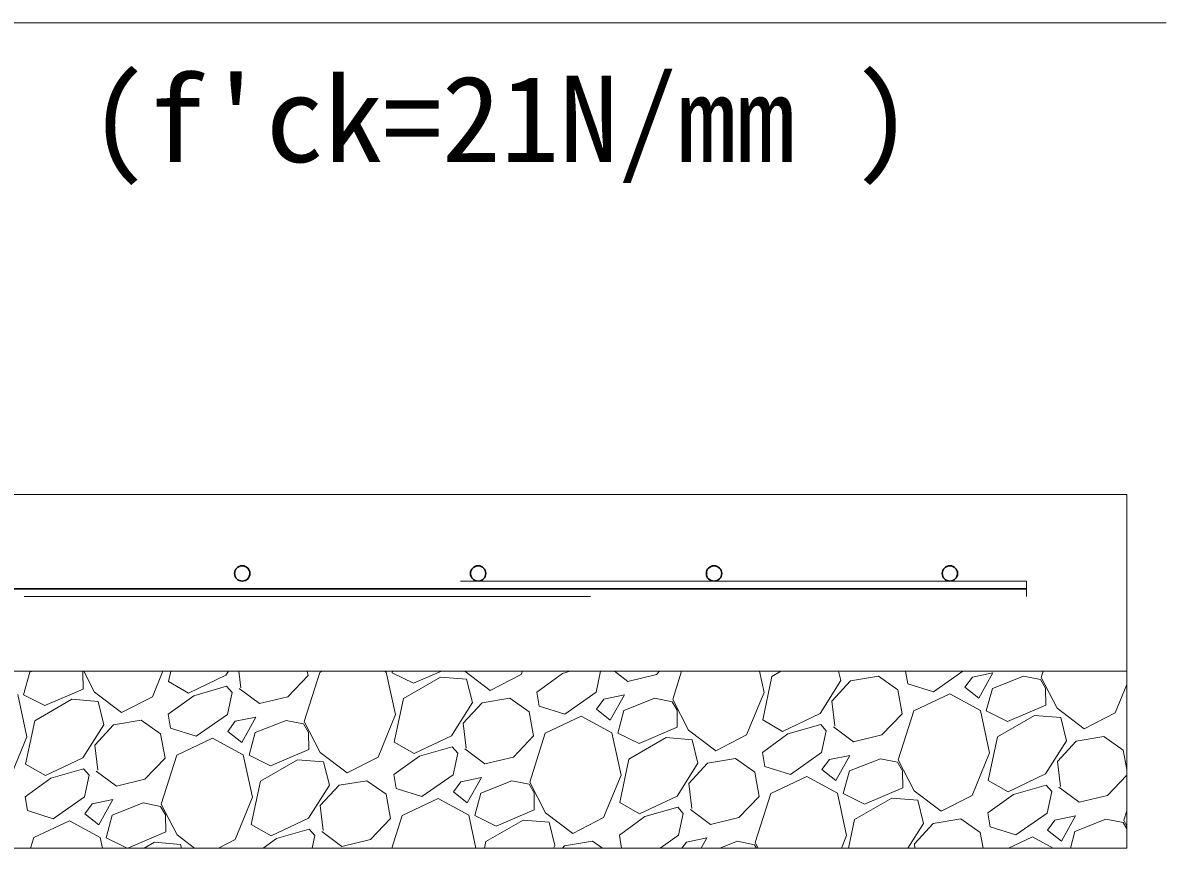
# Model space of a CAD drawing. Units: millimetres at full size; details may follow other scales. Extents: x 37600 to 71200, y -55520 to -31760.
# Drawn here: x 43269 to 44238, y -49835 to -49135 of the extents above; entities that cross this region are included whole.
import ezdxf
from ezdxf.enums import TextEntityAlignment as Align

# ---------------------------------------------------------------- set-up
doc = ezdxf.new("R2010")
doc.units = ezdxf.units.MM
doc.header["$LTSCALE"] = 80.0044
doc.linetypes.add('DASHED_SPACED', pattern=[12, 6, -6])
for name, color, linetype, lineweight in [('0_2', 4, 'Continuous', 13), ('Defpoints_5', 5, 'Continuous', 13), ('寸法', 6, 'Continuous', 13), ('鉄筋', 1, 'Continuous', 30), ('ﾊｯﾁﾝｸﾞ', 4, 'Continuous', 9)]:
    doc.layers.add(name, color=color, linetype=linetype, lineweight=lineweight)
doc.styles.add('ＭＳ ゴシック', font='')
doc.styles.get('ＭＳ ゴシック').set_extended_font_data('MS Gothic')

msp = doc.modelspace()

# ---------------------------------------------------------------- linework, layer by layer
at = {"layer": '0_2', "color": 7}
for points in [[(40305, -49535), (44205, -49535), (44205, -49685), (40305, -49685)], [(40305, -49685), (44205, -49685), (44205, -49835), (40305, -49835)]]:
    msp.add_lwpolyline(points, close=True, dxfattribs=at)
at = {"layer": 'Defpoints_5', "color": 7, "linetype": 'DASHED_SPACED'}
msp.add_lwpolyline([(40390, -49621.5), (44120, -49621.5), (44120, -49608.5), (40390, -49608.5)], close=True, dxfattribs=at)
at = {"layer": '寸法'}
msp.add_lwpolyline([(43005, -49535), (43040.78, -49463.45), (43205, -49135), (44238.33, -49135)], dxfattribs=at)
at = {"layer": '鉄筋'}
msp.add_line((40390, -49615), (44120, -49615), dxfattribs=at)
for centre in [(43455, -49602), (43655, -49602), (43855, -49602), (44055, -49602)]:
    msp.add_circle(centre, 6.5, dxfattribs=at)
at = {"layer": 'ﾊｯﾁﾝｸﾞ'}
for p, q in [((43274.77, -49685.8), (43269.64, -49704.93)), ((43276.81, -49685), (43274.77, -49685.8)), ((43319.92, -49685.6), (43319.57, -49685)), ((43320.15, -49700.02), (43319.92, -49685.6)), ((43320.65, -49685), (43329.72, -49702.58)), ((43378.88, -49706.53), (43387.71, -49685)), ((43392.54, -49693.79), (43394.4, -49685)), ((43443.27, -49685), (43441.14, -49688.36)), ((43453.69, -49698.9), (43452.03, -49685)), ((43520.66, -49686.1), (43507.47, -49727.66)), ((43510.77, -49688.57), (43510.12, -49685)), ((43522.99, -49685), (43520.66, -49686.1)), ((43577.09, -49685.85), (43575.54, -49685)), ((43584.89, -49721.76), (43577.09, -49685.85)), ((43582.45, -49685), (43582.13, -49686.17)), ((43582.13, -49686.17), (43600.23, -49695.12)), ((43600.23, -49695.12), (43623.89, -49685)), ((43643.76, -49685), (43665.2, -49701.26)), ((43665.2, -49701.26), (43691.36, -49687.77)), ((43691.36, -49687.77), (43692.5, -49685)), ((43726.44, -49686.92), (43704.8, -49702.64)), ((43733.15, -49685), (43726.44, -49686.92)), ((43758.76, -49685), (43754.99, -49702.77)), ((43770.52, -49685), (43782.04, -49693.62)), ((43782.04, -49693.62), (43806.15, -49687.78)), ((43806.15, -49687.78), (43808.79, -49685)), ((43827.54, -49685), (43819.96, -49708.9)), ((43897.38, -49703), (43893.47, -49685)), ((43904.09, -49689.43), (43911.76, -49685)), ((43960.67, -49685), (43962.63, -49692.81)), ((44019.25, -49695.69), (44017.47, -49685)), ((44066.06, -49685), (44040.99, -49702.54)), ((44091.45, -49686.34), (44074.1, -49689.89)), ((44079.56, -49707.75), (44091.45, -49686.34)), ((44134.08, -49685), (44132.45, -49690.15)), ((43409.43, -49703.44), (43392.54, -49693.79)), ((43441.14, -49688.36), (43409.43, -49703.44)), ((43441.7, -49697.74), (43413.95, -49705.68)), ((43446.41, -49703.1), (43441.7, -49697.74)), ((43493.66, -49706.54), (43510.77, -49688.57)), ((43591.61, -49708.18), (43623.13, -49689.98)), ((43623.13, -49689.98), (43645.19, -49691.8)), ((43645.19, -49691.8), (43650.14, -49711.57)), ((43896.27, -49726.28), (43904.09, -49689.43)), ((43962.63, -49692.81), (43944.87, -49720.85)), ((43954.89, -49710.21), (43970.79, -49692.95)), ((43970.79, -49692.95), (43994.39, -49689.03)), ((43994.39, -49689.03), (44010.76, -49700.59)), ((44040.99, -49702.54), (44019.25, -49695.69)), ((44074.1, -49689.89), (44067.71, -49698.42)), ((44117.33, -49689.17), (44090.99, -49699.53)), ((44131.93, -49692.06), (44117.33, -49689.17)), ((44136.13, -49699.33), (44131.93, -49692.06)), ((44132.45, -49690.15), (44145.93, -49716.31)), ((44195.09, -49720.26), (44205, -49696.11)), ((43272.41, -49740.51), (43264.61, -49704.6)), ((43269.64, -49704.93), (43287.74, -49713.88)), ((43287.74, -49713.88), (43320.15, -49700.02)), ((43329.72, -49702.58), (43352.72, -49720.01)), ((43352.72, -49720.01), (43378.88, -49706.53)), ((43413.95, -49705.68), (43392.31, -49721.4)), ((43446.41, -49703.1), (43442.5, -49721.52)), ((43452.47, -49699.6), (43469.55, -49712.37)), ((43469.55, -49712.37), (43493.66, -49706.54)), ((43706.76, -49714.44), (43704.8, -49702.64)), ((43754.99, -49702.77), (43728.5, -49721.29)), ((43778.96, -49705.09), (43761.61, -49708.64)), ((43767.07, -49726.5), (43778.96, -49705.09)), ((43882.61, -49739.01), (43897.38, -49703)), ((44014.5, -49721.06), (44010.76, -49700.59)), ((44054.89, -49704.21), (44024.39, -49718.59)), ((44080.82, -49718.33), (44054.89, -49704.21)), ((44067.71, -49698.42), (44079.56, -49707.75)), ((44090.99, -49699.53), (44085.86, -49718.66)), ((44136.37, -49713.75), (44136.13, -49699.33)), ((43279.12, -49726.94), (43310.64, -49708.74)), ((43310.64, -49708.74), (43332.7, -49710.55)), ((43332.7, -49710.55), (43337.65, -49730.33)), ((43583.78, -49745.03), (43591.61, -49708.18)), ((43650.14, -49711.57), (43632.38, -49739.61)), ((43642.4, -49728.97), (43658.3, -49711.71)), ((43658.3, -49711.71), (43681.9, -49707.78)), ((43681.9, -49707.78), (43698.28, -49719.34)), ((43728.5, -49721.29), (43706.76, -49714.44)), ((43761.61, -49708.64), (43755.22, -49717.18)), ((43755.22, -49717.18), (43767.07, -49726.5)), ((43804.85, -49707.93), (43778.5, -49718.29)), ((43819.45, -49710.82), (43804.85, -49707.93)), ((43823.65, -49718.09), (43819.45, -49710.82)), ((43819.96, -49708.9), (43833.45, -49735.06)), ((43957.42, -49731.39), (43954.89, -49710.21)), ((44103.96, -49727.61), (44136.37, -49713.75)), ((44145.93, -49716.31), (44168.93, -49733.74)), ((43345.82, -49730.46), (43369.42, -49726.54)), ((43369.42, -49726.54), (43385.79, -49738.1)), ((43394.28, -49733.2), (43392.31, -49721.4)), ((43442.5, -49721.52), (43416.01, -49740.05)), ((43466.47, -49723.85), (43449.12, -49727.4)), ((43454.59, -49745.26), (43466.47, -49723.85)), ((43492.36, -49726.69), (43466.01, -49737.05)), ((43506.96, -49729.57), (43492.36, -49726.69)), ((43570.12, -49757.77), (43584.89, -49721.76)), ((43702.02, -49739.82), (43698.28, -49719.34)), ((43742.4, -49722.97), (43711.9, -49737.34)), ((43768.34, -49737.09), (43742.4, -49722.97)), ((43778.5, -49718.29), (43773.37, -49737.42)), ((43823.89, -49732.5), (43823.65, -49718.09)), ((43913.16, -49735.93), (43896.27, -49726.28)), ((43944.87, -49720.85), (43913.16, -49735.93)), ((43997.39, -49739.02), (44014.5, -49721.06)), ((44024.39, -49718.59), (44011.2, -49760.15)), ((44088.62, -49754.25), (44080.82, -49718.33)), ((44085.86, -49718.66), (44103.96, -49727.61)), ((44095.34, -49740.67), (44126.86, -49722.47)), ((44126.86, -49722.47), (44148.92, -49724.28)), ((44148.92, -49724.28), (44153.87, -49744.06)), ((44168.93, -49733.74), (44195.09, -49720.26)), ((43271.3, -49763.79), (43279.12, -49726.94)), ((43337.65, -49730.33), (43319.89, -49758.36)), ((43329.92, -49747.73), (43345.82, -49730.46)), ((43416.01, -49740.05), (43394.28, -49733.2)), ((43449.12, -49727.4), (43442.74, -49735.94)), ((43442.74, -49735.94), (43454.59, -49745.26)), ((43511.16, -49736.85), (43506.96, -49729.57)), ((43507.47, -49727.66), (43520.96, -49753.82)), ((43644.93, -49750.14), (43642.4, -49728.97)), ((43791.47, -49746.37), (43823.89, -49732.5)), ((43833.45, -49735.06), (43856.45, -49752.5)), ((43945.43, -49730.22), (43917.68, -49738.16)), ((43950.14, -49735.59), (43945.43, -49730.22)), ((43950.14, -49735.59), (43946.23, -49754.01)), ((43956.2, -49732.09), (43973.28, -49744.86)), ((43257.63, -49776.53), (43272.41, -49740.51)), ((43389.53, -49758.57), (43385.79, -49738.1)), ((43429.91, -49741.72), (43399.41, -49756.1)), ((43455.85, -49755.85), (43429.91, -49741.72)), ((43466.01, -49737.05), (43460.89, -49756.17)), ((43511.4, -49751.26), (43511.16, -49736.85)), ((43600.67, -49754.68), (43583.78, -49745.03)), ((43632.38, -49739.61), (43600.67, -49754.68)), ((43684.9, -49757.78), (43702.02, -49739.82)), ((43711.9, -49737.34), (43698.72, -49778.9)), ((43776.14, -49773), (43768.34, -49737.09)), ((43773.37, -49737.42), (43791.47, -49746.36)), ((43782.85, -49759.43), (43814.37, -49741.23)), ((43814.37, -49741.23), (43836.43, -49743.04)), ((43836.43, -49743.04), (43841.39, -49762.81)), ((43856.45, -49752.5), (43882.61, -49739.01)), ((43917.68, -49738.16), (43896.05, -49753.89)), ((43973.28, -49744.86), (43997.39, -49739.02)), ((44087.51, -49777.52), (44095.34, -49740.67)), ((44153.87, -49744.06), (44136.11, -49772.09)), ((44146.14, -49761.46), (44162.03, -49744.19)), ((44162.03, -49744.19), (44185.63, -49740.27)), ((44185.63, -49740.27), (44202.01, -49751.83)), ((43332.44, -49768.9), (43329.92, -49747.73)), ((43463.65, -49791.76), (43455.85, -49755.85)), ((43478.99, -49765.12), (43511.4, -49751.26)), ((43520.96, -49753.82), (43543.96, -49771.26)), ((43632.94, -49748.98), (43605.19, -49756.92)), ((43637.66, -49754.34), (43632.94, -49748.98)), ((43637.66, -49754.34), (43633.74, -49772.77)), ((43643.72, -49750.84), (43660.79, -49763.62)), ((43898.01, -49765.69), (43896.05, -49753.89)), ((43946.23, -49754.01), (43919.74, -49772.54)), ((44073.85, -49790.26), (44088.62, -49754.25)), ((44205, -49768.22), (44202.01, -49751.83)), ((43288.18, -49773.44), (43271.3, -49763.79)), ((43319.89, -49758.36), (43288.18, -49773.44)), ((43372.42, -49776.54), (43389.53, -49758.57)), ((43399.41, -49756.1), (43386.23, -49797.66)), ((43460.89, -49756.17), (43478.99, -49765.12)), ((43470.36, -49778.18), (43501.89, -49759.98)), ((43501.89, -49759.98), (43523.95, -49761.8)), ((43523.95, -49761.8), (43528.9, -49781.57)), ((43543.96, -49771.26), (43570.12, -49757.77)), ((43605.19, -49756.92), (43583.56, -49772.64)), ((43660.79, -49763.62), (43684.9, -49757.78)), ((43775.03, -49796.28), (43782.85, -49759.43)), ((43841.38, -49762.81), (43823.62, -49790.85)), ((43833.65, -49780.21), (43849.55, -49762.95)), ((43849.55, -49762.95), (43873.15, -49759.03)), ((43873.15, -49759.03), (43889.52, -49770.59)), ((43952.86, -49759.89), (43946.47, -49768.42)), ((43970.2, -49756.34), (43952.86, -49759.89)), ((43958.32, -49777.75), (43970.2, -49756.34)), ((43996.09, -49759.17), (43969.74, -49769.53)), ((44010.69, -49762.06), (43996.09, -49759.17)), ((44014.89, -49769.33), (44010.69, -49762.06)), ((44011.2, -49760.15), (44024.69, -49786.31)), ((44148.66, -49782.63), (44146.14, -49761.46)), ((43320.46, -49767.74), (43292.71, -49775.68)), ((43325.17, -49773.1), (43320.46, -49767.74)), ((43325.17, -49773.1), (43321.26, -49791.52)), ((43331.23, -49769.6), (43348.31, -49782.37)), ((43585.52, -49784.44), (43583.56, -49772.64)), ((43633.74, -49772.77), (43607.26, -49791.29)), ((43657.72, -49775.09), (43640.37, -49778.64)), ((43645.83, -49796.5), (43657.72, -49775.09)), ((43761.36, -49809.01), (43776.14, -49773)), ((43893.26, -49791.06), (43889.52, -49770.59)), ((43919.74, -49772.54), (43898.01, -49765.69)), ((43933.64, -49774.21), (43903.15, -49788.59)), ((43959.58, -49788.33), (43933.64, -49774.21)), ((43946.47, -49768.42), (43958.32, -49777.75)), ((43969.74, -49769.53), (43964.62, -49788.66)), ((44015.13, -49783.75), (44014.89, -49769.33)), ((44136.11, -49772.09), (44104.4, -49787.17)), ((44188.63, -49790.27), (44205, -49773.09)), ((43292.71, -49775.68), (43271.07, -49791.4)), ((43348.31, -49782.37), (43372.42, -49776.54)), ((43462.54, -49815.03), (43470.36, -49778.18)), ((43528.9, -49781.57), (43511.14, -49809.61)), ((43521.16, -49798.97), (43537.06, -49781.71)), ((43537.06, -49781.71), (43560.66, -49777.78)), ((43560.66, -49777.78), (43577.03, -49789.34)), ((43607.26, -49791.29), (43585.52, -49784.44)), ((43640.37, -49778.64), (43633.98, -49787.18)), ((43683.6, -49777.93), (43657.26, -49788.29)), ((43698.2, -49780.82), (43683.6, -49777.93)), ((43702.4, -49788.09), (43698.2, -49780.82)), ((43698.72, -49778.9), (43712.2, -49805.06)), ((43836.17, -49801.39), (43833.65, -49780.21)), ((43982.72, -49797.61), (44015.13, -49783.75)), ((44104.4, -49787.17), (44087.51, -49777.52)), ((44136.67, -49781.47), (44108.93, -49789.41)), ((44141.39, -49786.83), (44136.67, -49781.47)), ((44147.45, -49783.33), (44164.52, -49796.1)), ((43273.03, -49803.2), (43271.07, -49791.4)), ((43321.26, -49791.52), (43294.77, -49810.05)), ((43345.23, -49793.85), (43327.88, -49797.4)), ((43333.34, -49815.26), (43345.23, -49793.85)), ((43448.88, -49827.77), (43463.65, -49791.76)), ((43580.77, -49809.82), (43577.03, -49789.34)), ((43621.16, -49792.97), (43590.66, -49807.34)), ((43647.09, -49807.09), (43621.16, -49792.97)), ((43633.98, -49787.18), (43645.83, -49796.5)), ((43657.26, -49788.29), (43652.13, -49807.42)), ((43702.64, -49802.5), (43702.4, -49788.09)), ((43823.62, -49790.85), (43791.91, -49805.93)), ((43876.15, -49809.02), (43893.26, -49791.06)), ((43903.15, -49788.59), (43889.96, -49830.15)), ((43967.38, -49824.25), (43959.58, -49788.33)), ((43964.62, -49788.66), (43982.72, -49797.61)), ((43974.09, -49810.67), (44005.62, -49792.47)), ((44005.62, -49792.47), (44027.68, -49794.28)), ((44024.69, -49786.31), (44047.69, -49803.74)), ((44027.68, -49794.28), (44032.63, -49814.06)), ((44047.69, -49803.74), (44073.85, -49790.26)), ((44108.92, -49789.41), (44087.29, -49805.13)), ((44141.39, -49786.83), (44137.47, -49805.25)), ((44164.52, -49796.1), (44188.63, -49790.27)), ((43294.77, -49810.05), (43273.03, -49803.2)), ((43327.88, -49797.4), (43321.49, -49805.94)), ((43371.12, -49796.69), (43344.77, -49807.05)), ((43385.72, -49799.57), (43371.12, -49796.69)), ((43389.92, -49806.85), (43385.72, -49799.57)), ((43386.23, -49797.66), (43399.72, -49823.82)), ((43523.69, -49820.14), (43521.16, -49798.97)), ((43670.23, -49816.37), (43702.64, -49802.5)), ((43791.91, -49805.93), (43775.03, -49796.28)), ((43824.19, -49800.22), (43796.44, -49808.16)), ((43828.9, -49805.59), (43824.19, -49800.22)), ((43834.96, -49802.09), (43852.04, -49814.86)), ((44205, -49803.34), (44202.45, -49811.39)), ((43308.67, -49811.72), (43278.17, -49826.1)), ((43334.61, -49825.85), (43308.67, -49811.72)), ((43321.49, -49805.94), (43333.34, -49815.26)), ((43344.77, -49807.05), (43339.64, -49826.17)), ((43390.15, -49821.26), (43389.92, -49806.85)), ((43511.14, -49809.61), (43479.43, -49824.68)), ((43563.66, -49827.78), (43580.77, -49809.82)), ((43590.66, -49807.34), (43581.88, -49835)), ((43653.16, -49835), (43647.09, -49807.09)), ((43652.13, -49807.42), (43670.23, -49816.36)), ((43661.61, -49829.43), (43693.13, -49811.23)), ((43693.13, -49811.23), (43715.19, -49813.04)), ((43712.2, -49805.06), (43735.2, -49822.5)), ((43715.19, -49813.04), (43720.14, -49832.81)), ((43735.2, -49822.5), (43761.36, -49809.01)), ((43796.44, -49808.16), (43774.8, -49823.89)), ((43828.9, -49805.59), (43824.99, -49824.01)), ((43852.04, -49814.86), (43876.15, -49809.02)), ((43968.93, -49835), (43974.09, -49810.67)), ((44032.63, -49814.06), (44019.36, -49835)), ((44040.79, -49814.19), (44064.39, -49810.27)), ((44064.39, -49810.27), (44080.76, -49821.83)), ((44089.25, -49816.93), (44087.29, -49805.13)), ((44137.47, -49805.25), (44110.99, -49823.78)), ((44144.1, -49811.13), (44137.71, -49819.67)), ((44161.45, -49807.58), (44144.1, -49811.13)), ((44149.56, -49828.99), (44161.45, -49807.58)), ((44187.33, -49810.42), (44160.99, -49820.78)), ((44201.93, -49813.3), (44187.33, -49810.42)), ((44205, -49818.61), (44201.93, -49813.3)), ((44202.45, -49811.39), (44205, -49816.34)), ((43358.03, -49835), (43390.15, -49821.26)), ((43479.43, -49824.68), (43462.54, -49815.03)), ((43511.7, -49818.98), (43483.95, -49826.92)), ((43516.41, -49824.34), (43511.7, -49818.98)), ((43522.47, -49820.84), (43539.55, -49833.62)), ((44024.89, -49831.46), (44040.79, -49814.19)), ((44083.17, -49835), (44080.76, -49821.83)), ((44110.99, -49823.78), (44089.25, -49816.93)), ((44137.71, -49819.67), (44149.56, -49828.99)), ((44160.99, -49820.78), (44157.18, -49835)), ((43278.17, -49826.1), (43275.35, -49835)), ((43336.59, -49835), (43334.61, -49825.85)), ((43339.64, -49826.17), (43357.5, -49835)), ((43371.95, -49835), (43380.64, -49829.98)), ((43380.64, -49829.98), (43402.7, -49831.8)), ((43399.72, -49823.82), (43414.46, -49835)), ((43402.7, -49831.8), (43403.51, -49835)), ((43434.85, -49835), (43448.88, -49827.77)), ((43483.95, -49826.92), (43472.83, -49835)), ((43516.41, -49824.34), (43514.15, -49835)), ((43539.55, -49833.62), (43563.66, -49827.78)), ((43660.42, -49835), (43661.61, -49829.43)), ((43720.14, -49832.81), (43718.76, -49835)), ((43726.42, -49835), (43728.3, -49832.95)), ((43728.3, -49832.95), (43751.9, -49829.03)), ((43751.9, -49829.03), (43760.36, -49835)), ((43776.65, -49835), (43774.8, -49823.89)), ((43824.99, -49824.01), (43809.28, -49835)), ((43831.61, -49829.89), (43827.79, -49835)), ((43848.96, -49826.34), (43831.61, -49829.89)), ((43844.15, -49835), (43848.96, -49826.34)), ((43874.85, -49829.17), (43860.03, -49835)), ((43889.45, -49832.06), (43874.85, -49829.17)), ((43891.15, -49835), (43889.45, -49832.06)), ((43889.96, -49830.15), (43892.46, -49835)), ((43962.97, -49835), (43967.38, -49824.25)), ((44025.31, -49835), (44024.89, -49831.46)), ((44124.89, -49825.45), (44104.63, -49835)), ((44142.42, -49835), (44124.89, -49825.45))]:
    msp.add_line(p, q, dxfattribs=at)

# ---------------------------------------------------------------- texts
at = {"layer": '寸法', "color": 3, "style": 'ＭＳ ゴシック'}
msp.add_text("(f'ck=21N/mm )", height=73.31, dxfattribs=at).set_placement((43325, -49275), align=Align.BOTTOM_LEFT)

doc.saveas('drawing.dxf')
